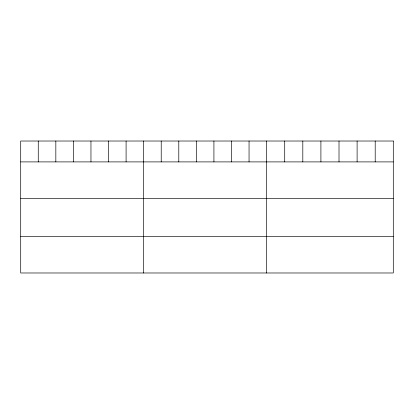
<?xml version="1.0" encoding="UTF-8"?>
<svg xmlns="http://www.w3.org/2000/svg" width="414" height="414" viewBox="0 0 414 414"><rect width="100%" height="100%" fill="white"/><g stroke="black" fill="none" stroke-linecap="round" stroke-linejoin="round"><path stroke-width="0.62" d="M20.7 161.9L393.3 161.9M20.7 198.56L393.3 198.56M20.7 236.322L393.3 236.322M375.203 141.019L375.203 161.9M357.106 141.019L357.106 161.9M339.009 141.019L339.009 161.9M320.907 141.019L320.907 161.9M302.81 141.019L302.81 161.9M284.713 141.019L284.713 161.9M266.616 141.019L266.616 272.981M249.052 141.019L249.052 161.9M231.483 141.019L231.483 161.9M213.919 141.019L213.919 161.9M196.355 141.019L196.355 161.9M178.791 141.019L178.791 161.9M161.222 141.019L161.222 161.9M143.658 141.019L143.658 272.981M126.094 141.019L126.094 161.9M108.525 141.019L108.525 161.9M90.961 141.019L90.961 161.9M73.397 141.019L73.397 161.9M55.833 141.019L55.833 161.9M38.264 141.019L38.264 161.9M393.3 141.019L20.7 141.019L20.7 272.981L393.3 272.981L393.3 141.019"/></g></svg>
